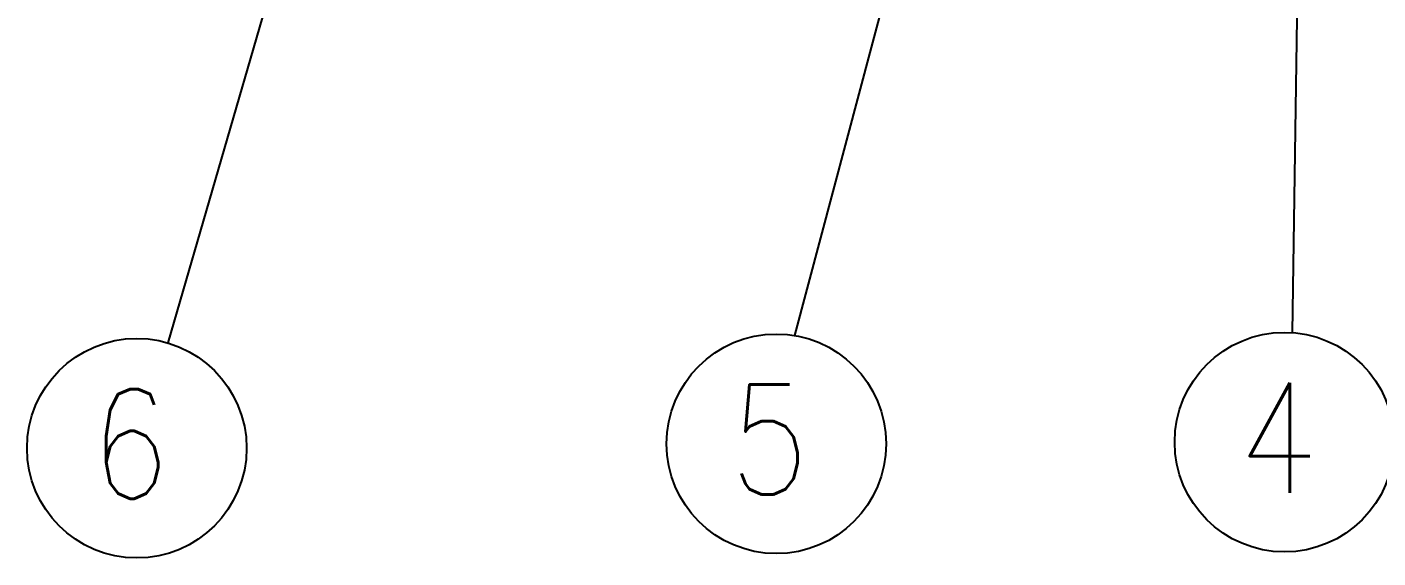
# Model space of a CAD drawing. Extents: x -1323 to 2728, y -2082 to -314.
# Drawn here: x -425 to 166, y -2072 to -1840 of the extents above; entities that cross this region are included whole.
import ezdxf

# ---------------------------------------------------------------- set-up
doc = ezdxf.new("R2010")
doc.units = 0
doc.header["$LTSCALE"] = 5
doc.header["$MEASUREMENT"] = 0
doc.layers.add('MAIN', color=3, linetype='CONTINUOUS')
doc.styles.add('RUBONL', font='romans.shx', dxfattribs={"width": 0.85, "height": 4, "bigfont": 'rubonl.shx'})

msp = doc.modelspace()

# ---------------------------------------------------------------- linework, layer by layer
at = {"layer": 'MAIN', "color": 1, "linetype": 'Continuous', "ltscale": 10}
for p, q in [((-256.562, -1609.526), (-363.409, -1978.385)), ((132.672, -1671.95), (128.162, -1973.879)), ((-12.359, -1685.328), (-89.397, -1975.155))]:
    msp.add_line(p, q, dxfattribs=at)
for centre in [(-377.04, -2024.408), (-97.385, -2022.486), (124.785, -2021.76)]:
    msp.add_circle(centre, 48, dxfattribs=at)

# ---------------------------------------------------------------- texts
at = {"layer": 'MAIN', "color": 1, "linetype": 'Continuous', "ltscale": 10, "style": 'RUBONL', "width": 0.85}
for s, p in [('4', (104.357, -2043.878)), ('6', (-397.468, -2046.527)), ('5', (-117.812, -2044.604))]:
    msp.add_text(s, height=48, dxfattribs=at).set_placement(p)

doc.saveas('drawing.dxf')
